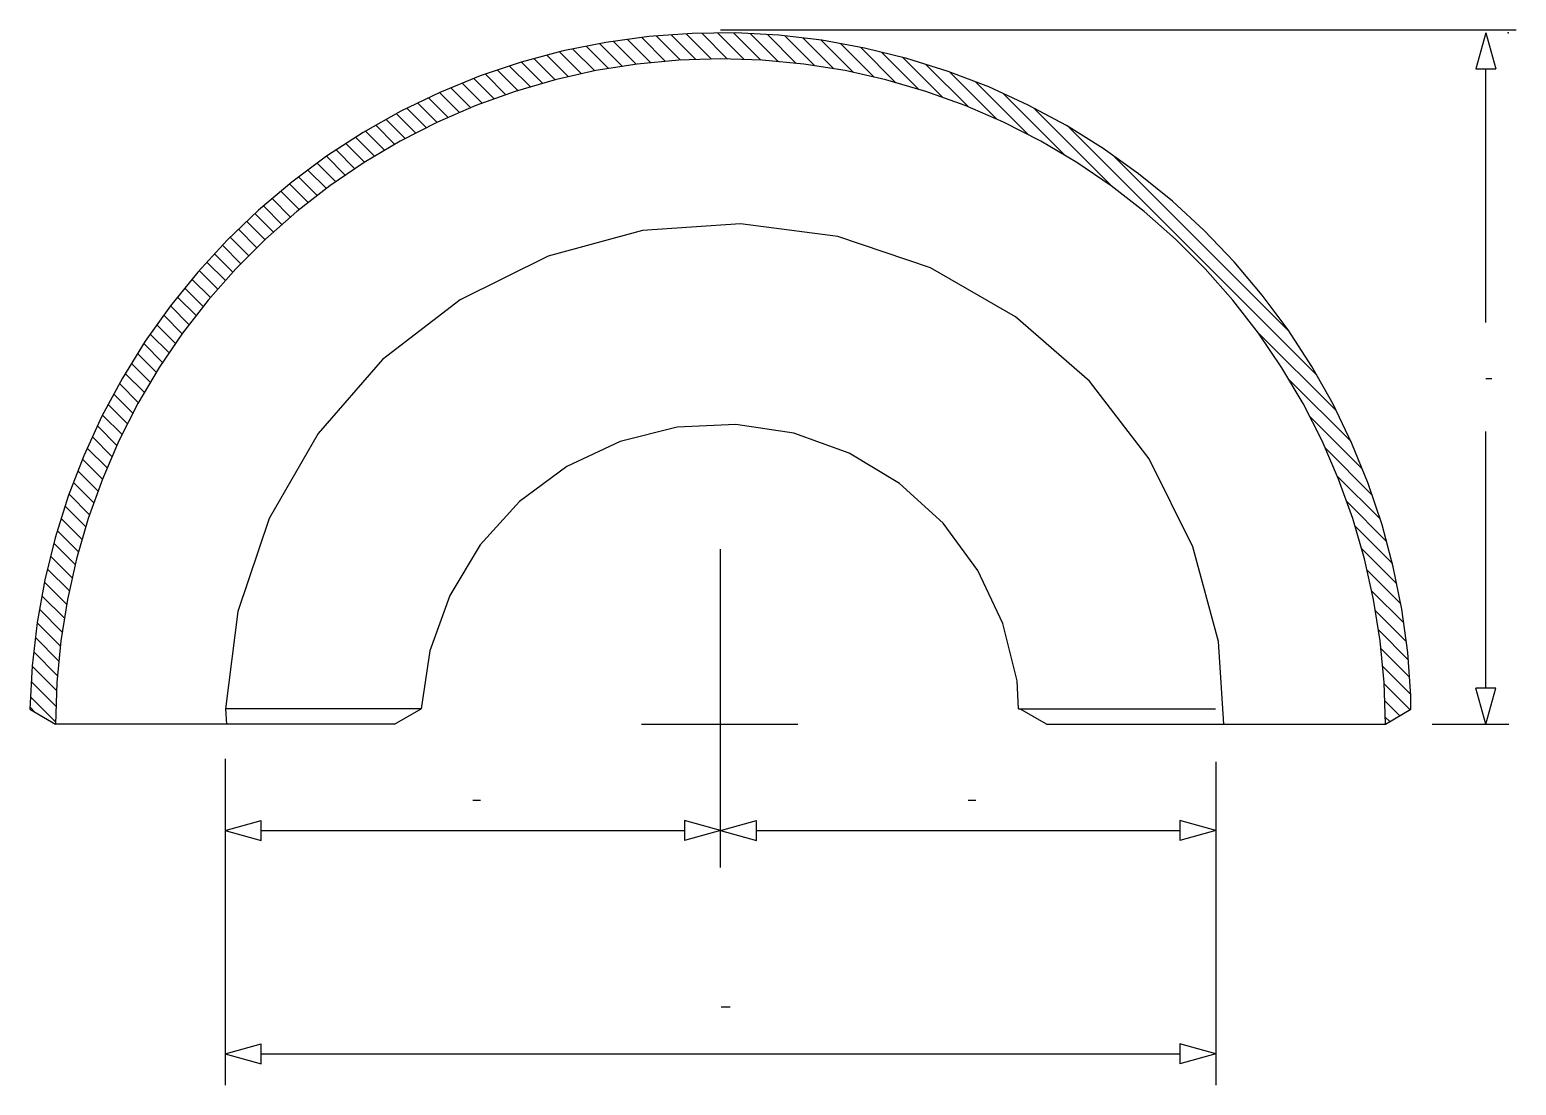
# Model space of a CAD drawing. Extents: x 407 to 1388, y 206 to 902.
import ezdxf

# ---------------------------------------------------------------- set-up
doc = ezdxf.new("R2010")
doc.units = 0
doc.header["$MEASUREMENT"] = 0
doc.layers.add('1', color=7, linetype='CONTINUOUS')

msp = doc.modelspace()

# ---------------------------------------------------------------- linework, layer by layer
at = {"layer": '1', "color": 7, "linetype": 'Continuous'}
for p, q in [((787.37, 893.37), (759.3, 887.73)), ((815.74, 897.23), (787.37, 893.37)), ((844.3, 899.31), (815.74, 897.23)), ((872.93, 899.59), (844.3, 899.31)), ((901.53, 898.07), (872.93, 899.59)), ((929.97, 894.75), (901.53, 898.07)), ((958.15, 889.66), (929.97, 894.75)), ((759.3, 887.73), (731.63, 880.33)), ((985.95, 882.81), (958.15, 889.66)), ((1013.27, 874.23), (985.95, 882.81)), ((731.63, 880.33), (704.49, 871.22)), ((780.87, 874.72), (753.98, 868.71)), ((808.09, 879.03), (780.87, 874.72)), ((835.52, 881.63), (808.09, 879.03)), ((863.06, 882.49), (835.52, 881.63)), ((890.6, 881.63), (863.06, 882.49)), ((918.03, 879.03), (890.6, 881.63)), ((945.24, 874.72), (918.03, 879.03)), ((972.13, 868.71), (945.24, 874.72)), ((1039.99, 863.95), (1013.27, 874.23)), ((704.49, 871.22), (677.97, 860.42)), ((753.98, 868.71), (727.52, 861.03)), ((998.59, 861.03), (972.13, 868.71)), ((1066.02, 852.01), (1039.99, 863.95)), ((677.97, 860.42), (652.18, 847.98)), ((727.52, 861.03), (701.6, 851.69)), ((1024.52, 851.69), (998.59, 861.03)), ((652.18, 847.98), (627.22, 833.94)), ((701.6, 851.69), (676.31, 840.75)), ((1049.8, 840.75), (1024.52, 851.69)), ((1091.24, 838.46), (1066.02, 852.01)), ((627.22, 833.94), (603.2, 818.36)), ((676.31, 840.75), (651.76, 828.24)), ((1074.36, 828.24), (1049.8, 840.75)), ((1115.57, 823.35), (1091.24, 838.46)), ((651.76, 828.24), (628.04, 814.22)), ((1098.07, 814.21), (1074.36, 828.24)), ((603.2, 818.36), (580.2, 801.31)), ((628.04, 814.22), (605.26, 798.73)), ((1120.86, 798.73), (1098.07, 814.21)), ((1138.9, 806.75), (1115.57, 823.35)), ((1161.14, 788.71), (1138.9, 806.75)), ((580.2, 801.31), (558.31, 782.84)), ((605.26, 798.73), (583.48, 781.84)), ((1142.63, 781.84), (1120.86, 798.73)), ((1182.2, 769.32), (1161.14, 788.71)), ((558.31, 782.84), (537.63, 763.04)), ((583.48, 781.84), (562.82, 763.62)), ((1163.3, 763.62), (1142.63, 781.84)), ((811.71, 769.27), (749.28, 752.4)), ((876.23, 773.64), (811.71, 769.27)), ((940.37, 765.33), (876.23, 773.64)), ((1001.65, 744.68), (940.37, 765.33)), ((1202, 748.64), (1182.2, 769.32)), ((537.63, 763.04), (518.23, 741.97)), ((562.82, 763.62), (543.33, 744.14)), ((1182.78, 744.13), (1163.3, 763.62)), ((749.28, 752.4), (691.34, 723.67)), ((1220.47, 726.75), (1202, 748.64)), ((518.23, 741.97), (500.2, 719.73)), ((543.33, 744.14), (525.11, 723.47)), ((1057.73, 712.46), (1001.65, 744.68)), ((1201, 723.46), (1182.78, 744.13)), ((1237.53, 703.75), (1220.47, 726.75)), ((500.2, 719.73), (483.59, 696.4)), ((525.11, 723.47), (508.22, 701.7)), ((691.34, 723.67), (640.11, 684.19)), ((1217.89, 701.69), (1201, 723.46)), ((1106.44, 669.93), (1057.73, 712.46)), ((483.59, 696.4), (468.49, 672.08)), ((508.22, 701.7), (492.73, 678.91)), ((1233.38, 678.9), (1217.89, 701.69)), ((1253.1, 679.73), (1237.53, 703.75)), ((492.73, 678.91), (478.71, 655.19)), ((640.11, 684.19), (597.58, 635.47)), ((1247.41, 655.19), (1233.38, 678.9)), ((1267.14, 654.77), (1253.1, 679.73)), ((468.49, 672.08), (454.94, 646.85)), ((1145.92, 618.71), (1106.44, 669.93)), ((478.71, 655.19), (466.2, 630.64)), ((1259.91, 630.64), (1247.41, 655.19)), ((1279.59, 628.98), (1267.14, 654.77)), ((454.94, 646.85), (443, 620.83)), ((834.4, 639.61), (796.77, 630.26)), ((873.14, 641.44), (834.4, 639.61)), ((911.48, 635.67), (873.14, 641.44)), ((466.2, 630.64), (455.26, 605.35)), ((597.58, 635.47), (565.36, 579.4)), ((796.77, 630.26), (761.69, 613.75)), ((947.97, 622.54), (911.48, 635.67)), ((1270.86, 605.35), (1259.91, 630.64)), ((1290.39, 602.46), (1279.59, 628.98)), ((443, 620.83), (432.72, 594.1)), ((981.19, 602.54), (947.97, 622.54)), ((1174.65, 560.77), (1145.92, 618.71)), ((761.69, 613.75), (730.5, 590.71)), ((455.26, 605.35), (445.92, 579.43)), ((1009.87, 576.45), (981.19, 602.54)), ((1280.19, 579.43), (1270.86, 605.35)), ((1299.5, 575.32), (1290.39, 602.46)), ((432.72, 594.1), (424.14, 566.78)), ((730.5, 590.71), (704.41, 562.03)), ((445.92, 579.43), (438.24, 552.97)), ((565.36, 579.4), (544.71, 518.11)), ((1287.88, 552.97), (1280.19, 579.43)), ((1032.91, 545.26), (1009.87, 576.45)), ((1306.89, 547.65), (1299.5, 575.32)), ((424.14, 566.78), (417.28, 538.98)), ((704.41, 562.03), (684.41, 528.8)), ((1191.52, 498.34), (1174.65, 560.77)), ((438.24, 552.97), (432.23, 526.08)), ((1293.89, 526.08), (1287.88, 552.97)), ((1049.42, 510.18), (1032.91, 545.26)), ((1312.53, 519.58), (1306.89, 547.65)), ((417.28, 538.98), (412.19, 510.8)), ((432.23, 526.08), (427.91, 498.86)), ((684.41, 528.8), (671.28, 492.32)), ((1298.2, 498.86), (1293.89, 526.08)), ((412.19, 510.8), (408.88, 482.36)), ((544.71, 518.11), (536.41, 453.97)), ((1058.77, 472.55), (1049.42, 510.18)), ((1316.4, 491.21), (1312.53, 519.58)), ((427.91, 498.86), (425.32, 471.43)), ((671.28, 492.32), (665.51, 453.97)), ((1195.21, 443.89), (1191.52, 498.34)), ((1300.79, 471.43), (1298.2, 498.86)), ((1318.47, 462.65), (1316.4, 491.21)), ((408.88, 482.36), (407.36, 453.77)), ((425.32, 471.43), (424.46, 443.89)), ((1059.65, 453.97), (1058.77, 472.55)), ((1301.66, 443.89), (1300.79, 471.43)), ((1318.56, 453.66), (1318.47, 462.65)), ((407.36, 453.77), (424.46, 443.89)), ((407.41, 455.26), (410.99, 451.67)), ((665.51, 453.97), (536.41, 453.97)), ((536.41, 453.97), (537.09, 443.89)), ((648.06, 443.89), (665.51, 453.97)), ((1059.65, 453.97), (1189.69, 453.97)), ((1078.06, 443.89), (1060.6, 453.97)), ((1301.66, 443.89), (1318.56, 453.66)), ((1318.75, 453.77), (1318.75, 453.78)), ((536.26, 443.89), (424.46, 443.89)), ((648.06, 443.89), (536.26, 443.89)), ((1078.06, 443.89), (1189.86, 443.89)), ((1189.86, 443.89), (1301.66, 443.89))]:
    msp.add_line(p, q, dxfattribs=at)
at = {"layer": '1', "color": 4, "linetype": 'Continuous'}
for p, q in [((798.35, 877.49), (783.3, 892.55)), ((807.51, 878.94), (792.4, 894.05)), ((817.16, 879.89), (801.73, 895.32)), ((826.85, 880.81), (811.07, 896.59)), ((836.61, 881.66), (820.68, 897.59)), ((846.89, 881.98), (830.57, 898.31)), ((857.18, 882.31), (840.46, 899.03)), ((867.74, 882.34), (850.72, 899.37)), ((878.7, 882), (861.22, 899.47)), ((889.65, 881.66), (871.73, 899.57)), ((901.29, 880.62), (882.85, 899.06)), ((913.01, 879.51), (894.05, 898.46)), ((925.23, 877.89), (905.52, 897.6)), ((937.83, 875.9), (917.53, 896.2)), ((950.87, 873.47), (929.53, 894.81)), ((964.53, 870.41), (942.44, 892.5)), ((754.08, 868.73), (740.19, 882.62)), ((762.74, 870.67), (748.56, 884.86)), ((771.41, 872.61), (756.93, 887.09)), ((780.08, 874.55), (765.63, 889)), ((789.19, 876.04), (774.46, 890.77)), ((978.76, 866.79), (955.39, 890.16)), ((993.71, 862.44), (969.22, 886.94)), ((1009.76, 857.01), (983.29, 883.47)), ((729.41, 861.58), (715.93, 875.06)), ((737.63, 863.96), (723.87, 877.73)), ((745.85, 866.35), (731.82, 880.38)), ((1026.56, 850.81), (998.5, 878.87)), ((1045.26, 842.72), (1014.04, 873.93)), ((698.3, 850.26), (685.2, 863.37)), ((705.92, 853.25), (692.74, 866.44)), ((713.72, 856.06), (700.27, 869.5)), ((721.52, 858.86), (707.99, 872.4)), ((1066.17, 832.41), (1031.28, 867.3)), ((676.1, 840.64), (663.37, 853.38)), ((683.49, 843.86), (670.52, 856.83)), ((690.9, 847.06), (677.68, 860.28)), ((1090.49, 818.7), (1049.69, 859.5)), ((662.05, 833.48), (649.22, 846.31)), ((669.07, 837.06), (656.21, 849.92)), ((1121.79, 798.01), (1069.83, 849.96)), ((641.52, 822.19), (628.85, 834.86)), ((648.19, 826.13), (635.64, 838.68)), ((655.02, 829.9), (642.43, 842.49)), ((1256.23, 674.18), (1093.08, 837.32)), ((628.19, 814.3), (615.9, 826.6)), ((634.86, 818.25), (622.33, 830.77)), ((615.56, 805.73), (603.04, 818.25)), ((621.87, 810.02), (609.47, 822.43)), ((1238.02, 702.98), (1122.8, 818.21)), ((597.08, 792.39), (584.77, 804.7)), ((603.05, 797.02), (590.86, 809.21)), ((609.24, 801.44), (596.95, 813.73)), ((585.13, 783.12), (573.01, 795.24)), ((591.11, 787.75), (578.76, 800.1)), ((573.77, 773.27), (561.5, 785.53)), ((579.4, 778.24), (567.26, 790.39)), ((562.51, 763.31), (550.48, 775.34)), ((568.13, 768.3), (555.9, 780.53)), ((551.9, 752.71), (539.65, 764.97)), ((557.21, 758.01), (545.06, 770.15)), ((546.6, 747.4), (534.44, 759.57)), ((536.46, 736.34), (524.27, 748.52)), ((541.43, 741.97), (529.35, 754.05)), ((526.52, 725.06), (514.37, 737.21)), ((531.49, 730.7), (519.18, 743)), ((521.79, 719.18), (509.62, 731.35)), ((512.52, 707.24), (500.13, 719.63)), ((517.15, 713.21), (504.87, 725.49)), ((503.62, 694.93), (491.31, 707.24)), ((507.91, 701.24), (495.72, 713.44)), ((499.33, 688.61), (486.9, 701.04)), ((1269.12, 650.68), (1217.17, 702.62)), ((490.91, 675.82), (478.51, 688.22)), ((495.04, 682.3), (482.57, 694.76)), ((486.97, 669.15), (474.45, 681.67)), ((479.08, 655.82), (466.51, 668.4)), ((483.02, 662.49), (470.38, 675.13)), ((1279.01, 630.18), (1237.86, 671.33)), ((475.47, 648.83), (462.8, 661.5)), ((468.31, 634.78), (455.39, 647.7)), ((471.89, 641.8), (459.1, 654.6)), ((464.88, 627.6), (452.01, 640.47)), ((1286.45, 612.14), (1251.57, 647.01)), ((461.68, 620.19), (448.67, 633.2)), ((455.27, 605.39), (442.12, 618.54)), ((458.48, 612.79), (445.34, 625.93)), ((1292.85, 595.13), (1261.88, 626.09)), ((452.46, 597.59), (439.17, 610.88)), ((449.65, 589.79), (436.23, 603.22)), ((1298.21, 579.16), (1269.97, 607.4)), ((446.85, 581.99), (433.28, 595.56)), ((1302.44, 564.33), (1276.17, 590.59)), ((441.93, 565.69), (428.13, 579.5)), ((444.32, 573.91), (430.67, 587.57)), ((439.55, 557.48), (425.59, 571.43)), ((1306.3, 549.85), (1281.61, 574.55)), ((437.36, 549.05), (423.24, 563.17)), ((1309.15, 536.4), (1285.95, 559.6)), ((435.42, 540.38), (421.15, 554.66)), ((433.49, 531.72), (419.05, 546.15)), ((1311.82, 523.12), (1289.58, 545.37)), ((431.72, 522.88), (417.03, 537.57)), ((1313.76, 510.58), (1292.63, 531.71)), ((430.27, 513.72), (415.41, 528.58)), ((427.57, 495.21), (412.17, 510.6)), ((428.82, 504.56), (413.78, 519.6)), ((1315.43, 498.3), (1295.06, 518.67)), ((426.65, 485.51), (411.06, 501.1)), ((1316.75, 486.38), (1297.06, 506.06)), ((425.74, 475.82), (409.96, 491.6)), ((1317.58, 474.94), (1298.67, 493.84)), ((425.15, 465.81), (408.87, 482.09)), ((1318.41, 463.5), (1299.78, 482.13)), ((424.82, 455.53), (408.33, 472.02)), ((424.5, 445.24), (407.8, 461.94)), ((1317.98, 453.32), (1300.82, 470.48)), ((1311.26, 449.44), (1301.17, 459.53)), ((1304.53, 445.56), (1301.51, 448.58))]:
    msp.add_line(p, q, dxfattribs=at)
at = {"layer": '1', "color": 3, "linetype": 'Continuous'}
for p, q in [((863.06, 901.69), (1388.03, 901.69)), ((1367.94, 899.69), (1361.39, 875.98)), ((1367.94, 899.69), (1374.5, 875.98)), ((1361.39, 875.98), (1374.5, 875.98)), ((1367.94, 708.75), (1367.94, 875.98)), ((1367.94, 467.61), (1367.94, 636.72)), ((863.06, 349.29), (863.06, 559.21)), ((1367.94, 443.89), (1361.39, 467.61)), ((1374.5, 467.61), (1361.39, 467.61)), ((1367.94, 443.89), (1374.5, 467.61)), ((811.04, 443.89), (914.15, 443.89)), ((1332.61, 443.89), (1383.17, 443.89)), ((536.26, 420.98), (536.26, 205.81)), ((1189.86, 419.1), (1189.86, 205.81)), ((536.26, 373.81), (559.97, 380.37)), ((536.26, 373.81), (559.98, 367.26)), ((559.98, 367.26), (559.97, 380.37)), ((559.97, 373.81), (839.34, 373.81)), ((863.06, 373.81), (839.34, 380.37)), ((839.34, 380.37), (839.34, 367.26)), ((863.06, 373.81), (839.34, 367.26)), ((863.06, 373.81), (886.77, 380.37)), ((863.06, 373.81), (886.77, 367.26)), ((886.77, 367.26), (886.77, 380.37)), ((886.77, 373.81), (1166.14, 373.81)), ((1189.86, 373.81), (1166.14, 380.37)), ((1166.14, 380.37), (1166.14, 367.26)), ((1189.86, 373.81), (1166.14, 367.26)), ((536.26, 226.45), (559.97, 233.01)), ((536.26, 226.45), (559.98, 219.89)), ((559.98, 219.89), (559.97, 233.01)), ((559.97, 226.45), (1166.14, 226.45)), ((1189.86, 226.45), (1166.14, 233.01)), ((1166.14, 233.01), (1166.14, 219.89)), ((1189.86, 226.45), (1166.14, 219.89))]:
    msp.add_line(p, q, dxfattribs=at)
at = {"layer": '1', "color": 5, "linetype": 'Continuous'}
for p, q in [((1367.94, 671.79), (1371.94, 671.79)), ((699.66, 393.81), (704.66, 393.81)), ((1026.46, 393.81), (1031.46, 393.81)), ((863.43, 257.52), (869.43, 257.52))]:
    msp.add_line(p, q, dxfattribs=at)
at = {"layer": '1', "color": 7, "linetype": 'Continuous'}
msp.add_point((1382.66, 899.69), dxfattribs=at)

doc.saveas('drawing.dxf')
